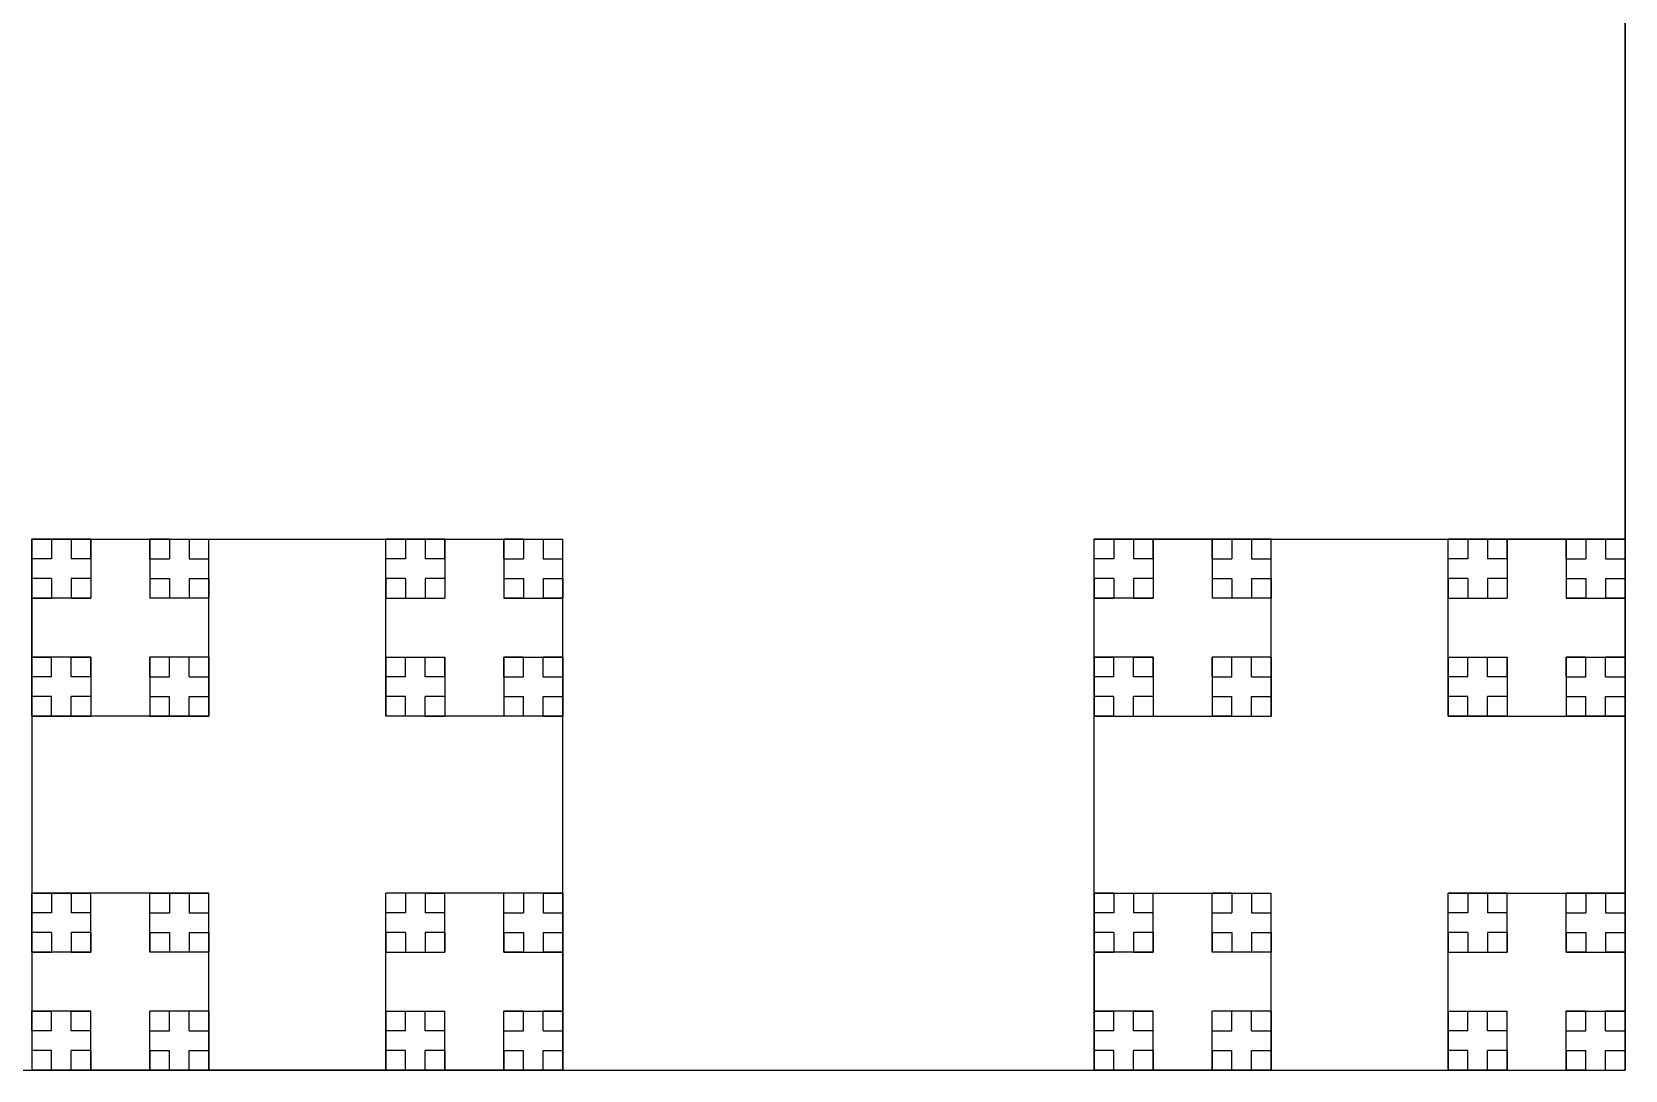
# Model space of a CAD drawing. Header units: inches. Extents: x -1.59 to 1.59, y -1.59 to 1.59.
# Drawn here: x 0.531 to 1.594, y -1.594 to -0.902 of the extents above; entities that cross this region are included whole.
import ezdxf

# ---------------------------------------------------------------- set-up
doc = ezdxf.new("R2010")
doc.units = ezdxf.units.IN
doc.layers.get('0').update_dxf_attribs({"linetype": 'CONTINUOUS'})
for name, color, linetype in [('1', 7, 'CONTINUOUS'), ('2', 7, 'CONTINUOUS'), ('3', 7, 'CONTINUOUS'), ('4', 7, 'CONTINUOUS'), ('5', 7, 'CONTINUOUS')]:
    doc.layers.add(name, color=color, linetype=linetype)

msp = doc.modelspace()

# ---------------------------------------------------------------- linework, layer by layer
at = {"color": 0, "linetype": 'CONTINUOUS'}
for p, q in [((0.544619423590745, -1.24015748104199), (0.531496064062992, -1.24015748104199)), ((0.531496064062992, -1.25328084056975), (0.531496064062992, -1.24015748104199)), ((0.544619423590745, -1.24015748104199), (0.544619423590745, -1.25328084056975)), ((0.557742783118499, -1.24015748104199), (0.557742783118499, -1.25328084056975)), ((0.557742783118499, -1.24015748104199), (0.570866142646253, -1.24015748104199)), ((0.570866142646253, -1.25328084056975), (0.570866142646253, -1.24015748104199)), ((0.610236221347623, -1.25328084056975), (0.610236221347623, -1.24015748104199)), ((0.623359580875377, -1.24015748104199), (0.610236221347623, -1.24015748104199)), ((0.623359580875377, -1.24015748104199), (0.623359580875377, -1.25328084056975)), ((0.63648294040313, -1.24015748104199), (0.649606299930884, -1.24015748104199)), ((0.63648294040313, -1.24015748104199), (0.63648294040313, -1.25328084056975)), ((0.649606299930884, -1.25328084056975), (0.649606299930884, -1.24015748104199)), ((0.78083989568086, -1.24015748104199), (0.767716536153105, -1.24015748104199)), ((0.767716536153105, -1.25328084056975), (0.767716536153105, -1.24015748104199)), ((0.78083989568086, -1.24015748104199), (0.78083989568086, -1.25328084056975)), ((0.793963255208613, -1.24015748104199), (0.793963255208613, -1.25328084056975)), ((0.793963255208613, -1.24015748104199), (0.807086614736368, -1.24015748104199)), ((0.807086614736368, -1.25328084056975), (0.807086614736368, -1.24015748104199)), ((0.846456693437738, -1.25328084056975), (0.846456693437738, -1.24015748104199)), ((0.859580052965489, -1.24015748104199), (0.846456693437738, -1.24015748104199)), ((0.859580052965489, -1.24015748104199), (0.859580052965489, -1.25328084056975)), ((0.872703412493244, -1.24015748104199), (0.885826772020997, -1.24015748104199)), ((0.872703412493244, -1.24015748104199), (0.872703412493244, -1.25328084056975)), ((0.885826772020997, -1.25328084056975), (0.885826772020997, -1.24015748104199)), ((1.25328084056975, -1.24015748104199), (1.24015748104199, -1.24015748104199)), ((1.24015748104199, -1.25328084056975), (1.24015748104199, -1.24015748104199)), ((1.25328084056975, -1.24015748104199), (1.25328084056975, -1.25328084056975)), ((1.2664042000975, -1.24015748104199), (1.2664042000975, -1.25328084056975)), ((1.2664042000975, -1.24015748104199), (1.27952755962525, -1.24015748104199)), ((1.27952755962525, -1.25328084056975), (1.27952755962525, -1.24015748104199)), ((1.31889763832663, -1.25328084056975), (1.31889763832663, -1.24015748104199)), ((1.33202099785438, -1.24015748104199), (1.31889763832663, -1.24015748104199)), ((1.33202099785438, -1.24015748104199), (1.33202099785438, -1.25328084056975)), ((1.34514435738213, -1.24015748104199), (1.35826771690989, -1.24015748104199)), ((1.34514435738213, -1.24015748104199), (1.34514435738213, -1.25328084056975)), ((1.35826771690989, -1.25328084056975), (1.35826771690989, -1.24015748104199)), ((1.48950131265986, -1.24015748104199), (1.47637795313211, -1.24015748104199)), ((1.47637795313211, -1.25328084056975), (1.47637795313211, -1.24015748104199)), ((1.48950131265986, -1.24015748104199), (1.48950131265986, -1.25328084056975)), ((1.50262467218761, -1.24015748104199), (1.50262467218761, -1.25328084056975)), ((1.50262467218761, -1.24015748104199), (1.51574803171537, -1.24015748104199)), ((1.51574803171537, -1.25328084056975), (1.51574803171537, -1.24015748104199)), ((1.55511811041674, -1.25328084056975), (1.55511811041674, -1.24015748104199)), ((1.56824146994449, -1.24015748104199), (1.55511811041674, -1.24015748104199)), ((1.56824146994449, -1.24015748104199), (1.56824146994449, -1.25328084056975)), ((1.58136482947225, -1.24015748104199), (1.594488189, -1.24015748104199)), ((1.58136482947225, -1.24015748104199), (1.58136482947225, -1.25328084056975)), ((1.594488189, -1.25328084056975), (1.594488189, -1.24015748104199)), ((0.544619423590745, -1.25328084056975), (0.531496064062992, -1.25328084056975)), ((0.570866142646253, -1.25328084056975), (0.557742783118499, -1.25328084056975)), ((0.610236221347623, -1.25328084056975), (0.623359580875377, -1.25328084056975)), ((0.63648294040313, -1.25328084056975), (0.649606299930884, -1.25328084056975)), ((0.78083989568086, -1.25328084056975), (0.767716536153105, -1.25328084056975)), ((0.807086614736368, -1.25328084056975), (0.793963255208613, -1.25328084056975)), ((0.846456693437738, -1.25328084056975), (0.859580052965489, -1.25328084056975)), ((0.872703412493244, -1.25328084056975), (0.885826772020997, -1.25328084056975)), ((1.25328084056975, -1.25328084056975), (1.24015748104199, -1.25328084056975)), ((1.27952755962525, -1.25328084056975), (1.2664042000975, -1.25328084056975)), ((1.31889763832663, -1.25328084056975), (1.33202099785438, -1.25328084056975)), ((1.34514435738213, -1.25328084056975), (1.35826771690989, -1.25328084056975)), ((1.48950131265986, -1.25328084056975), (1.47637795313211, -1.25328084056975)), ((1.51574803171537, -1.25328084056975), (1.50262467218761, -1.25328084056975)), ((1.55511811041674, -1.25328084056975), (1.56824146994449, -1.25328084056975)), ((1.58136482947225, -1.25328084056975), (1.594488189, -1.25328084056975)), ((0.531496064062992, -1.2664042000975), (0.531496064062992, -1.27952755962525)), ((0.544619423590745, -1.2664042000975), (0.531496064062992, -1.2664042000975)), ((0.544619423590745, -1.2664042000975), (0.544619423590745, -1.27952755962525)), ((0.570866142646253, -1.2664042000975), (0.557742783118499, -1.2664042000975)), ((0.557742783118499, -1.2664042000975), (0.557742783118499, -1.27952755962525)), ((0.570866142646253, -1.2664042000975), (0.570866142646253, -1.27952755962525)), ((0.610236221347623, -1.2664042000975), (0.623359580875377, -1.2664042000975)), ((0.610236221347623, -1.2664042000975), (0.610236221347623, -1.27952755962525)), ((0.623359580875377, -1.2664042000975), (0.623359580875377, -1.27952755962525)), ((0.63648294040313, -1.2664042000975), (0.63648294040313, -1.27952755962525)), ((0.63648294040313, -1.2664042000975), (0.649606299930884, -1.2664042000975)), ((0.649606299930884, -1.2664042000975), (0.649606299930884, -1.27952755962525)), ((0.767716536153105, -1.2664042000975), (0.767716536153105, -1.27952755962525)), ((0.78083989568086, -1.2664042000975), (0.767716536153105, -1.2664042000975)), ((0.78083989568086, -1.2664042000975), (0.78083989568086, -1.27952755962525)), ((0.807086614736368, -1.2664042000975), (0.793963255208613, -1.2664042000975)), ((0.793963255208613, -1.2664042000975), (0.793963255208613, -1.27952755962525)), ((0.807086614736368, -1.2664042000975), (0.807086614736368, -1.27952755962525)), ((0.846456693437738, -1.2664042000975), (0.859580052965489, -1.2664042000975)), ((0.846456693437738, -1.2664042000975), (0.846456693437738, -1.27952755962525)), ((0.859580052965489, -1.2664042000975), (0.859580052965489, -1.27952755962525)), ((0.872703412493244, -1.2664042000975), (0.872703412493244, -1.27952755962525)), ((0.872703412493244, -1.2664042000975), (0.885826772020997, -1.2664042000975)), ((0.885826772020997, -1.2664042000975), (0.885826772020997, -1.27952755962525)), ((1.24015748104199, -1.2664042000975), (1.24015748104199, -1.27952755962525)), ((1.25328084056975, -1.2664042000975), (1.24015748104199, -1.2664042000975)), ((1.25328084056975, -1.2664042000975), (1.25328084056975, -1.27952755962525)), ((1.27952755962525, -1.2664042000975), (1.2664042000975, -1.2664042000975)), ((1.2664042000975, -1.2664042000975), (1.2664042000975, -1.27952755962525)), ((1.27952755962525, -1.2664042000975), (1.27952755962525, -1.27952755962525)), ((1.31889763832663, -1.2664042000975), (1.33202099785438, -1.2664042000975)), ((1.31889763832663, -1.2664042000975), (1.31889763832663, -1.27952755962525)), ((1.33202099785438, -1.2664042000975), (1.33202099785438, -1.27952755962525)), ((1.34514435738213, -1.2664042000975), (1.34514435738213, -1.27952755962525)), ((1.34514435738213, -1.2664042000975), (1.35826771690989, -1.2664042000975)), ((1.35826771690989, -1.2664042000975), (1.35826771690989, -1.27952755962525)), ((1.47637795313211, -1.2664042000975), (1.47637795313211, -1.27952755962525)), ((1.48950131265986, -1.2664042000975), (1.47637795313211, -1.2664042000975)), ((1.48950131265986, -1.2664042000975), (1.48950131265986, -1.27952755962525)), ((1.51574803171537, -1.2664042000975), (1.50262467218761, -1.2664042000975)), ((1.50262467218761, -1.2664042000975), (1.50262467218761, -1.27952755962525)), ((1.51574803171537, -1.2664042000975), (1.51574803171537, -1.27952755962525)), ((1.55511811041674, -1.2664042000975), (1.56824146994449, -1.2664042000975)), ((1.55511811041674, -1.2664042000975), (1.55511811041674, -1.27952755962525)), ((1.56824146994449, -1.2664042000975), (1.56824146994449, -1.27952755962525)), ((1.58136482947225, -1.2664042000975), (1.58136482947225, -1.27952755962525)), ((1.58136482947225, -1.2664042000975), (1.594488189, -1.2664042000975)), ((1.594488189, -1.2664042000975), (1.594488189, -1.27952755962525)), ((0.531496064062992, -1.27952755962525), (0.544619423590745, -1.27952755962525)), ((0.557742783118499, -1.27952755962525), (0.570866142646253, -1.27952755962525)), ((0.623359580875377, -1.27952755962525), (0.610236221347623, -1.27952755962525)), ((0.649606299930884, -1.27952755962525), (0.63648294040313, -1.27952755962525)), ((0.767716536153105, -1.27952755962525), (0.78083989568086, -1.27952755962525)), ((0.793963255208613, -1.27952755962525), (0.807086614736368, -1.27952755962525)), ((0.859580052965489, -1.27952755962525), (0.846456693437738, -1.27952755962525)), ((0.885826772020997, -1.27952755962525), (0.872703412493244, -1.27952755962525)), ((1.24015748104199, -1.27952755962525), (1.25328084056975, -1.27952755962525)), ((1.2664042000975, -1.27952755962525), (1.27952755962525, -1.27952755962525)), ((1.33202099785438, -1.27952755962525), (1.31889763832663, -1.27952755962525)), ((1.35826771690989, -1.27952755962525), (1.34514435738213, -1.27952755962525)), ((1.47637795313211, -1.27952755962525), (1.48950131265986, -1.27952755962525)), ((1.50262467218761, -1.27952755962525), (1.51574803171537, -1.27952755962525)), ((1.56824146994449, -1.27952755962525), (1.55511811041674, -1.27952755962525)), ((1.594488189, -1.27952755962525), (1.58136482947225, -1.27952755962525)), ((0.531496064062992, -1.31889763832663), (0.544619423590745, -1.31889763832663)), ((0.531496064062992, -1.33202099785438), (0.531496064062992, -1.31889763832663)), ((0.544619423590745, -1.33202099785438), (0.544619423590745, -1.31889763832663)), ((0.557742783118499, -1.31889763832663), (0.570866142646253, -1.31889763832663)), ((0.557742783118499, -1.33202099785438), (0.557742783118499, -1.31889763832663)), ((0.570866142646253, -1.33202099785438), (0.570866142646253, -1.31889763832663)), ((0.623359580875377, -1.31889763832663), (0.610236221347623, -1.31889763832663)), ((0.610236221347623, -1.33202099785438), (0.610236221347623, -1.31889763832663)), ((0.623359580875377, -1.33202099785438), (0.623359580875377, -1.31889763832663)), ((0.649606299930884, -1.31889763832663), (0.63648294040313, -1.31889763832663)), ((0.63648294040313, -1.33202099785438), (0.63648294040313, -1.31889763832663)), ((0.649606299930884, -1.33202099785438), (0.649606299930884, -1.31889763832663)), ((0.767716536153105, -1.31889763832663), (0.78083989568086, -1.31889763832663)), ((0.767716536153105, -1.33202099785438), (0.767716536153105, -1.31889763832663)), ((0.78083989568086, -1.33202099785438), (0.78083989568086, -1.31889763832663)), ((0.793963255208613, -1.31889763832663), (0.807086614736368, -1.31889763832663)), ((0.793963255208613, -1.33202099785438), (0.793963255208613, -1.31889763832663)), ((0.807086614736368, -1.33202099785438), (0.807086614736368, -1.31889763832663)), ((0.859580052965489, -1.31889763832663), (0.846456693437738, -1.31889763832663)), ((0.846456693437738, -1.33202099785438), (0.846456693437738, -1.31889763832663)), ((0.859580052965489, -1.33202099785438), (0.859580052965489, -1.31889763832663)), ((0.885826772020997, -1.31889763832663), (0.872703412493244, -1.31889763832663)), ((0.872703412493244, -1.33202099785438), (0.872703412493244, -1.31889763832663)), ((0.885826772020997, -1.33202099785438), (0.885826772020997, -1.31889763832663)), ((1.24015748104199, -1.31889763832663), (1.25328084056975, -1.31889763832663)), ((1.24015748104199, -1.33202099785438), (1.24015748104199, -1.31889763832663)), ((1.25328084056975, -1.33202099785438), (1.25328084056975, -1.31889763832663)), ((1.2664042000975, -1.31889763832663), (1.27952755962525, -1.31889763832663)), ((1.2664042000975, -1.33202099785438), (1.2664042000975, -1.31889763832663)), ((1.27952755962525, -1.33202099785438), (1.27952755962525, -1.31889763832663)), ((1.33202099785438, -1.31889763832663), (1.31889763832663, -1.31889763832663)), ((1.31889763832663, -1.33202099785438), (1.31889763832663, -1.31889763832663)), ((1.33202099785438, -1.33202099785438), (1.33202099785438, -1.31889763832663)), ((1.35826771690989, -1.31889763832663), (1.34514435738213, -1.31889763832663)), ((1.34514435738213, -1.33202099785438), (1.34514435738213, -1.31889763832663)), ((1.35826771690989, -1.33202099785438), (1.35826771690989, -1.31889763832663)), ((1.47637795313211, -1.31889763832663), (1.48950131265986, -1.31889763832663)), ((1.47637795313211, -1.33202099785438), (1.47637795313211, -1.31889763832663)), ((1.48950131265986, -1.33202099785438), (1.48950131265986, -1.31889763832663)), ((1.50262467218761, -1.31889763832663), (1.51574803171537, -1.31889763832663)), ((1.50262467218761, -1.33202099785438), (1.50262467218761, -1.31889763832663)), ((1.51574803171537, -1.33202099785438), (1.51574803171537, -1.31889763832663)), ((1.56824146994449, -1.31889763832663), (1.55511811041674, -1.31889763832663)), ((1.55511811041674, -1.33202099785438), (1.55511811041674, -1.31889763832663)), ((1.56824146994449, -1.33202099785438), (1.56824146994449, -1.31889763832663)), ((1.594488189, -1.31889763832663), (1.58136482947225, -1.31889763832663)), ((1.58136482947225, -1.33202099785438), (1.58136482947225, -1.31889763832663)), ((1.594488189, -1.33202099785438), (1.594488189, -1.31889763832663)), ((0.544619423590745, -1.33202099785438), (0.531496064062992, -1.33202099785438)), ((0.570866142646253, -1.33202099785438), (0.557742783118499, -1.33202099785438)), ((0.610236221347623, -1.33202099785438), (0.623359580875377, -1.33202099785438)), ((0.63648294040313, -1.33202099785438), (0.649606299930884, -1.33202099785438)), ((0.78083989568086, -1.33202099785438), (0.767716536153105, -1.33202099785438)), ((0.807086614736368, -1.33202099785438), (0.793963255208613, -1.33202099785438)), ((0.846456693437738, -1.33202099785438), (0.859580052965489, -1.33202099785438)), ((0.872703412493244, -1.33202099785438), (0.885826772020997, -1.33202099785438)), ((1.25328084056975, -1.33202099785438), (1.24015748104199, -1.33202099785438)), ((1.27952755962525, -1.33202099785438), (1.2664042000975, -1.33202099785438)), ((1.31889763832663, -1.33202099785438), (1.33202099785438, -1.33202099785438)), ((1.34514435738213, -1.33202099785438), (1.35826771690989, -1.33202099785438)), ((1.48950131265986, -1.33202099785438), (1.47637795313211, -1.33202099785438)), ((1.51574803171537, -1.33202099785438), (1.50262467218761, -1.33202099785438)), ((1.55511811041674, -1.33202099785438), (1.56824146994449, -1.33202099785438)), ((1.58136482947225, -1.33202099785438), (1.594488189, -1.33202099785438)), ((0.531496064062992, -1.34514435738213), (0.531496064062992, -1.35826771690989)), ((0.544619423590745, -1.34514435738213), (0.531496064062992, -1.34514435738213)), ((0.544619423590745, -1.35826771690989), (0.544619423590745, -1.34514435738213)), ((0.570866142646253, -1.34514435738213), (0.557742783118499, -1.34514435738213)), ((0.557742783118499, -1.35826771690989), (0.557742783118499, -1.34514435738213)), ((0.570866142646253, -1.34514435738213), (0.570866142646253, -1.35826771690989)), ((0.610236221347623, -1.34514435738213), (0.610236221347623, -1.35826771690989)), ((0.610236221347623, -1.34514435738213), (0.623359580875377, -1.34514435738213)), ((0.623359580875377, -1.35826771690989), (0.623359580875377, -1.34514435738213)), ((0.63648294040313, -1.35826771690989), (0.63648294040313, -1.34514435738213)), ((0.63648294040313, -1.34514435738213), (0.649606299930884, -1.34514435738213)), ((0.649606299930884, -1.34514435738213), (0.649606299930884, -1.35826771690989)), ((0.767716536153105, -1.34514435738213), (0.767716536153105, -1.35826771690989)), ((0.78083989568086, -1.34514435738213), (0.767716536153105, -1.34514435738213)), ((0.78083989568086, -1.35826771690989), (0.78083989568086, -1.34514435738213)), ((0.807086614736368, -1.34514435738213), (0.793963255208613, -1.34514435738213)), ((0.793963255208613, -1.35826771690989), (0.793963255208613, -1.34514435738213)), ((0.807086614736368, -1.34514435738213), (0.807086614736368, -1.35826771690989)), ((0.846456693437738, -1.34514435738213), (0.846456693437738, -1.35826771690989)), ((0.846456693437738, -1.34514435738213), (0.859580052965489, -1.34514435738213)), ((0.859580052965489, -1.35826771690989), (0.859580052965489, -1.34514435738213)), ((0.872703412493244, -1.35826771690989), (0.872703412493244, -1.34514435738213)), ((0.872703412493244, -1.34514435738213), (0.885826772020997, -1.34514435738213)), ((0.885826772020997, -1.34514435738213), (0.885826772020997, -1.35826771690989)), ((1.24015748104199, -1.34514435738213), (1.24015748104199, -1.35826771690989)), ((1.25328084056975, -1.34514435738213), (1.24015748104199, -1.34514435738213)), ((1.25328084056975, -1.35826771690989), (1.25328084056975, -1.34514435738213)), ((1.27952755962525, -1.34514435738213), (1.2664042000975, -1.34514435738213)), ((1.2664042000975, -1.35826771690989), (1.2664042000975, -1.34514435738213)), ((1.27952755962525, -1.34514435738213), (1.27952755962525, -1.35826771690989)), ((1.31889763832663, -1.34514435738213), (1.31889763832663, -1.35826771690989)), ((1.31889763832663, -1.34514435738213), (1.33202099785438, -1.34514435738213)), ((1.33202099785438, -1.35826771690989), (1.33202099785438, -1.34514435738213)), ((1.34514435738213, -1.35826771690989), (1.34514435738213, -1.34514435738213)), ((1.34514435738213, -1.34514435738213), (1.35826771690989, -1.34514435738213)), ((1.35826771690989, -1.34514435738213), (1.35826771690989, -1.35826771690989)), ((1.47637795313211, -1.34514435738213), (1.47637795313211, -1.35826771690989)), ((1.48950131265986, -1.34514435738213), (1.47637795313211, -1.34514435738213)), ((1.48950131265986, -1.35826771690989), (1.48950131265986, -1.34514435738213)), ((1.51574803171537, -1.34514435738213), (1.50262467218761, -1.34514435738213)), ((1.50262467218761, -1.35826771690989), (1.50262467218761, -1.34514435738213)), ((1.51574803171537, -1.34514435738213), (1.51574803171537, -1.35826771690989)), ((1.55511811041674, -1.34514435738213), (1.55511811041674, -1.35826771690989)), ((1.55511811041674, -1.34514435738213), (1.56824146994449, -1.34514435738213)), ((1.56824146994449, -1.35826771690989), (1.56824146994449, -1.34514435738213)), ((1.58136482947225, -1.35826771690989), (1.58136482947225, -1.34514435738213)), ((1.58136482947225, -1.34514435738213), (1.594488189, -1.34514435738213)), ((1.594488189, -1.34514435738213), (1.594488189, -1.35826771690989)), ((0.544619423590745, -1.35826771690989), (0.531496064062992, -1.35826771690989)), ((0.557742783118499, -1.35826771690989), (0.570866142646253, -1.35826771690989)), ((0.623359580875377, -1.35826771690989), (0.610236221347623, -1.35826771690989)), ((0.63648294040313, -1.35826771690989), (0.649606299930884, -1.35826771690989)), ((0.78083989568086, -1.35826771690989), (0.767716536153105, -1.35826771690989)), ((0.793963255208613, -1.35826771690989), (0.807086614736368, -1.35826771690989)), ((0.859580052965489, -1.35826771690989), (0.846456693437738, -1.35826771690989)), ((0.872703412493244, -1.35826771690989), (0.885826772020997, -1.35826771690989)), ((1.25328084056975, -1.35826771690989), (1.24015748104199, -1.35826771690989)), ((1.2664042000975, -1.35826771690989), (1.27952755962525, -1.35826771690989)), ((1.33202099785438, -1.35826771690989), (1.31889763832663, -1.35826771690989)), ((1.34514435738213, -1.35826771690989), (1.35826771690989, -1.35826771690989)), ((1.48950131265986, -1.35826771690989), (1.47637795313211, -1.35826771690989)), ((1.50262467218761, -1.35826771690989), (1.51574803171537, -1.35826771690989)), ((1.56824146994449, -1.35826771690989), (1.55511811041674, -1.35826771690989)), ((1.58136482947225, -1.35826771690989), (1.594488189, -1.35826771690989)), ((0.544619423590745, -1.47637795313211), (0.531496064062992, -1.47637795313211)), ((0.531496064062992, -1.48950131265986), (0.531496064062992, -1.47637795313211)), ((0.544619423590745, -1.47637795313211), (0.544619423590745, -1.48950131265986)), ((0.557742783118499, -1.47637795313211), (0.557742783118499, -1.48950131265986)), ((0.557742783118499, -1.47637795313211), (0.570866142646253, -1.47637795313211)), ((0.570866142646253, -1.48950131265986), (0.570866142646253, -1.47637795313211)), ((0.610236221347623, -1.48950131265986), (0.610236221347623, -1.47637795313211)), ((0.623359580875377, -1.47637795313211), (0.610236221347623, -1.47637795313211)), ((0.623359580875377, -1.47637795313211), (0.623359580875377, -1.48950131265986)), ((0.63648294040313, -1.47637795313211), (0.649606299930884, -1.47637795313211)), ((0.63648294040313, -1.47637795313211), (0.63648294040313, -1.48950131265986)), ((0.649606299930884, -1.48950131265986), (0.649606299930884, -1.47637795313211)), ((0.78083989568086, -1.47637795313211), (0.767716536153105, -1.47637795313211)), ((0.767716536153105, -1.48950131265986), (0.767716536153105, -1.47637795313211)), ((0.78083989568086, -1.47637795313211), (0.78083989568086, -1.48950131265986)), ((0.793963255208613, -1.47637795313211), (0.793963255208613, -1.48950131265986)), ((0.793963255208613, -1.47637795313211), (0.807086614736368, -1.47637795313211)), ((0.807086614736368, -1.48950131265986), (0.807086614736368, -1.47637795313211)), ((0.846456693437738, -1.48950131265986), (0.846456693437738, -1.47637795313211)), ((0.859580052965489, -1.47637795313211), (0.846456693437738, -1.47637795313211)), ((0.859580052965489, -1.47637795313211), (0.859580052965489, -1.48950131265986)), ((0.872703412493244, -1.47637795313211), (0.885826772020997, -1.47637795313211)), ((0.872703412493244, -1.47637795313211), (0.872703412493244, -1.48950131265986)), ((0.885826772020997, -1.48950131265986), (0.885826772020997, -1.47637795313211)), ((1.25328084056975, -1.47637795313211), (1.24015748104199, -1.47637795313211)), ((1.24015748104199, -1.48950131265986), (1.24015748104199, -1.47637795313211)), ((1.25328084056975, -1.47637795313211), (1.25328084056975, -1.48950131265986)), ((1.2664042000975, -1.47637795313211), (1.2664042000975, -1.48950131265986)), ((1.2664042000975, -1.47637795313211), (1.27952755962525, -1.47637795313211)), ((1.27952755962525, -1.48950131265986), (1.27952755962525, -1.47637795313211)), ((1.31889763832663, -1.48950131265986), (1.31889763832663, -1.47637795313211)), ((1.33202099785438, -1.47637795313211), (1.31889763832663, -1.47637795313211)), ((1.33202099785438, -1.47637795313211), (1.33202099785438, -1.48950131265986)), ((1.34514435738213, -1.47637795313211), (1.35826771690989, -1.47637795313211)), ((1.34514435738213, -1.47637795313211), (1.34514435738213, -1.48950131265986)), ((1.35826771690989, -1.48950131265986), (1.35826771690989, -1.47637795313211)), ((1.48950131265986, -1.47637795313211), (1.47637795313211, -1.47637795313211)), ((1.47637795313211, -1.48950131265986), (1.47637795313211, -1.47637795313211)), ((1.48950131265986, -1.47637795313211), (1.48950131265986, -1.48950131265986)), ((1.50262467218761, -1.47637795313211), (1.50262467218761, -1.48950131265986)), ((1.50262467218761, -1.47637795313211), (1.51574803171537, -1.47637795313211)), ((1.51574803171537, -1.48950131265986), (1.51574803171537, -1.47637795313211)), ((1.55511811041674, -1.48950131265986), (1.55511811041674, -1.47637795313211)), ((1.56824146994449, -1.47637795313211), (1.55511811041674, -1.47637795313211)), ((1.56824146994449, -1.47637795313211), (1.56824146994449, -1.48950131265986)), ((1.58136482947225, -1.47637795313211), (1.594488189, -1.47637795313211)), ((1.58136482947225, -1.47637795313211), (1.58136482947225, -1.48950131265986)), ((1.594488189, -1.48950131265986), (1.594488189, -1.47637795313211)), ((0.544619423590745, -1.48950131265986), (0.531496064062992, -1.48950131265986)), ((0.570866142646253, -1.48950131265986), (0.557742783118499, -1.48950131265986)), ((0.610236221347623, -1.48950131265986), (0.623359580875377, -1.48950131265986)), ((0.63648294040313, -1.48950131265986), (0.649606299930884, -1.48950131265986)), ((0.78083989568086, -1.48950131265986), (0.767716536153105, -1.48950131265986)), ((0.807086614736368, -1.48950131265986), (0.793963255208613, -1.48950131265986)), ((0.846456693437738, -1.48950131265986), (0.859580052965489, -1.48950131265986)), ((0.872703412493244, -1.48950131265986), (0.885826772020997, -1.48950131265986)), ((1.25328084056975, -1.48950131265986), (1.24015748104199, -1.48950131265986)), ((1.27952755962525, -1.48950131265986), (1.2664042000975, -1.48950131265986)), ((1.31889763832663, -1.48950131265986), (1.33202099785438, -1.48950131265986)), ((1.34514435738213, -1.48950131265986), (1.35826771690989, -1.48950131265986)), ((1.48950131265986, -1.48950131265986), (1.47637795313211, -1.48950131265986)), ((1.51574803171537, -1.48950131265986), (1.50262467218761, -1.48950131265986)), ((1.55511811041674, -1.48950131265986), (1.56824146994449, -1.48950131265986)), ((1.58136482947225, -1.48950131265986), (1.594488189, -1.48950131265986)), ((0.531496064062992, -1.50262467218762), (0.531496064062992, -1.51574803171537)), ((0.544619423590745, -1.50262467218762), (0.531496064062992, -1.50262467218762)), ((0.544619423590745, -1.50262467218762), (0.544619423590745, -1.51574803171537)), ((0.570866142646253, -1.50262467218762), (0.557742783118499, -1.50262467218762)), ((0.557742783118499, -1.50262467218762), (0.557742783118499, -1.51574803171537)), ((0.570866142646253, -1.50262467218762), (0.570866142646253, -1.51574803171537)), ((0.610236221347623, -1.50262467218762), (0.623359580875377, -1.50262467218762)), ((0.610236221347623, -1.50262467218762), (0.610236221347623, -1.51574803171537)), ((0.623359580875377, -1.50262467218762), (0.623359580875377, -1.51574803171537)), ((0.63648294040313, -1.50262467218762), (0.63648294040313, -1.51574803171537)), ((0.63648294040313, -1.50262467218762), (0.649606299930884, -1.50262467218762)), ((0.649606299930884, -1.50262467218762), (0.649606299930884, -1.51574803171537)), ((0.767716536153105, -1.50262467218762), (0.767716536153105, -1.51574803171537)), ((0.78083989568086, -1.50262467218762), (0.767716536153105, -1.50262467218762)), ((0.78083989568086, -1.50262467218762), (0.78083989568086, -1.51574803171537)), ((0.807086614736368, -1.50262467218762), (0.793963255208613, -1.50262467218762)), ((0.793963255208613, -1.50262467218762), (0.793963255208613, -1.51574803171537)), ((0.807086614736368, -1.50262467218762), (0.807086614736368, -1.51574803171537)), ((0.846456693437738, -1.50262467218762), (0.859580052965489, -1.50262467218762)), ((0.846456693437738, -1.50262467218762), (0.846456693437738, -1.51574803171537)), ((0.859580052965489, -1.50262467218762), (0.859580052965489, -1.51574803171537)), ((0.872703412493244, -1.50262467218762), (0.872703412493244, -1.51574803171537)), ((0.872703412493244, -1.50262467218762), (0.885826772020997, -1.50262467218762)), ((0.885826772020997, -1.50262467218762), (0.885826772020997, -1.51574803171537)), ((1.24015748104199, -1.50262467218762), (1.24015748104199, -1.51574803171537)), ((1.25328084056975, -1.50262467218762), (1.24015748104199, -1.50262467218762)), ((1.25328084056975, -1.50262467218762), (1.25328084056975, -1.51574803171537)), ((1.27952755962525, -1.50262467218762), (1.2664042000975, -1.50262467218762)), ((1.2664042000975, -1.50262467218762), (1.2664042000975, -1.51574803171537)), ((1.27952755962525, -1.50262467218762), (1.27952755962525, -1.51574803171537)), ((1.31889763832663, -1.50262467218762), (1.33202099785438, -1.50262467218762)), ((1.31889763832663, -1.50262467218762), (1.31889763832663, -1.51574803171537)), ((1.33202099785438, -1.50262467218762), (1.33202099785438, -1.51574803171537)), ((1.34514435738213, -1.50262467218762), (1.34514435738213, -1.51574803171537)), ((1.34514435738213, -1.50262467218762), (1.35826771690989, -1.50262467218762)), ((1.35826771690989, -1.50262467218762), (1.35826771690989, -1.51574803171537)), ((1.47637795313211, -1.50262467218762), (1.47637795313211, -1.51574803171537)), ((1.48950131265986, -1.50262467218762), (1.47637795313211, -1.50262467218762)), ((1.48950131265986, -1.50262467218762), (1.48950131265986, -1.51574803171537)), ((1.51574803171537, -1.50262467218762), (1.50262467218761, -1.50262467218762)), ((1.50262467218761, -1.50262467218762), (1.50262467218761, -1.51574803171537)), ((1.51574803171537, -1.50262467218762), (1.51574803171537, -1.51574803171537)), ((1.55511811041674, -1.50262467218762), (1.56824146994449, -1.50262467218762)), ((1.55511811041674, -1.50262467218762), (1.55511811041674, -1.51574803171537)), ((1.56824146994449, -1.50262467218762), (1.56824146994449, -1.51574803171537)), ((1.58136482947225, -1.50262467218762), (1.58136482947225, -1.51574803171537)), ((1.58136482947225, -1.50262467218762), (1.594488189, -1.50262467218762)), ((1.594488189, -1.50262467218762), (1.594488189, -1.51574803171537)), ((0.531496064062992, -1.51574803171537), (0.544619423590745, -1.51574803171537)), ((0.557742783118499, -1.51574803171537), (0.570866142646253, -1.51574803171537)), ((0.623359580875377, -1.51574803171537), (0.610236221347623, -1.51574803171537)), ((0.649606299930884, -1.51574803171537), (0.63648294040313, -1.51574803171537)), ((0.767716536153105, -1.51574803171537), (0.78083989568086, -1.51574803171537)), ((0.793963255208613, -1.51574803171537), (0.807086614736368, -1.51574803171537)), ((0.859580052965489, -1.51574803171537), (0.846456693437738, -1.51574803171537)), ((0.885826772020997, -1.51574803171537), (0.872703412493244, -1.51574803171537)), ((1.24015748104199, -1.51574803171537), (1.25328084056975, -1.51574803171537)), ((1.2664042000975, -1.51574803171537), (1.27952755962525, -1.51574803171537)), ((1.33202099785438, -1.51574803171537), (1.31889763832663, -1.51574803171537)), ((1.35826771690989, -1.51574803171537), (1.34514435738213, -1.51574803171537)), ((1.47637795313211, -1.51574803171537), (1.48950131265986, -1.51574803171537)), ((1.50262467218761, -1.51574803171537), (1.51574803171537, -1.51574803171537)), ((1.56824146994449, -1.51574803171537), (1.55511811041674, -1.51574803171537)), ((1.594488189, -1.51574803171537), (1.58136482947225, -1.51574803171537)), ((0.531496064062992, -1.55511811041674), (0.544619423590745, -1.55511811041674)), ((0.531496064062992, -1.56824146994449), (0.531496064062992, -1.55511811041674)), ((0.544619423590745, -1.56824146994449), (0.544619423590745, -1.55511811041674)), ((0.557742783118499, -1.55511811041674), (0.570866142646253, -1.55511811041674)), ((0.557742783118499, -1.56824146994449), (0.557742783118499, -1.55511811041674)), ((0.570866142646253, -1.56824146994449), (0.570866142646253, -1.55511811041674)), ((0.623359580875377, -1.55511811041674), (0.610236221347623, -1.55511811041674)), ((0.610236221347623, -1.56824146994449), (0.610236221347623, -1.55511811041674)), ((0.623359580875377, -1.56824146994449), (0.623359580875377, -1.55511811041674)), ((0.649606299930884, -1.55511811041674), (0.63648294040313, -1.55511811041674)), ((0.63648294040313, -1.56824146994449), (0.63648294040313, -1.55511811041674)), ((0.649606299930884, -1.56824146994449), (0.649606299930884, -1.55511811041674)), ((0.767716536153105, -1.55511811041674), (0.78083989568086, -1.55511811041674)), ((0.767716536153105, -1.56824146994449), (0.767716536153105, -1.55511811041674)), ((0.78083989568086, -1.56824146994449), (0.78083989568086, -1.55511811041674)), ((0.793963255208613, -1.55511811041674), (0.807086614736368, -1.55511811041674)), ((0.793963255208613, -1.56824146994449), (0.793963255208613, -1.55511811041674)), ((0.807086614736368, -1.56824146994449), (0.807086614736368, -1.55511811041674)), ((0.859580052965489, -1.55511811041674), (0.846456693437738, -1.55511811041674)), ((0.846456693437738, -1.56824146994449), (0.846456693437738, -1.55511811041674)), ((0.859580052965489, -1.56824146994449), (0.859580052965489, -1.55511811041674)), ((0.885826772020997, -1.55511811041674), (0.872703412493244, -1.55511811041674)), ((0.872703412493244, -1.56824146994449), (0.872703412493244, -1.55511811041674)), ((0.885826772020997, -1.56824146994449), (0.885826772020997, -1.55511811041674)), ((1.24015748104199, -1.55511811041674), (1.25328084056975, -1.55511811041674)), ((1.24015748104199, -1.56824146994449), (1.24015748104199, -1.55511811041674)), ((1.25328084056975, -1.56824146994449), (1.25328084056975, -1.55511811041674)), ((1.2664042000975, -1.55511811041674), (1.27952755962525, -1.55511811041674)), ((1.2664042000975, -1.56824146994449), (1.2664042000975, -1.55511811041674)), ((1.27952755962525, -1.56824146994449), (1.27952755962525, -1.55511811041674)), ((1.33202099785438, -1.55511811041674), (1.31889763832663, -1.55511811041674)), ((1.31889763832663, -1.56824146994449), (1.31889763832663, -1.55511811041674)), ((1.33202099785438, -1.56824146994449), (1.33202099785438, -1.55511811041674)), ((1.35826771690989, -1.55511811041674), (1.34514435738213, -1.55511811041674)), ((1.34514435738213, -1.56824146994449), (1.34514435738213, -1.55511811041674)), ((1.35826771690989, -1.56824146994449), (1.35826771690989, -1.55511811041674)), ((1.47637795313211, -1.55511811041674), (1.48950131265986, -1.55511811041674)), ((1.47637795313211, -1.56824146994449), (1.47637795313211, -1.55511811041674)), ((1.48950131265986, -1.56824146994449), (1.48950131265986, -1.55511811041674)), ((1.50262467218761, -1.55511811041674), (1.51574803171537, -1.55511811041674)), ((1.50262467218761, -1.56824146994449), (1.50262467218761, -1.55511811041674)), ((1.51574803171537, -1.56824146994449), (1.51574803171537, -1.55511811041674)), ((1.56824146994449, -1.55511811041674), (1.55511811041674, -1.55511811041674)), ((1.55511811041674, -1.56824146994449), (1.55511811041674, -1.55511811041674)), ((1.56824146994449, -1.56824146994449), (1.56824146994449, -1.55511811041674)), ((1.594488189, -1.55511811041674), (1.58136482947225, -1.55511811041674)), ((1.58136482947225, -1.56824146994449), (1.58136482947225, -1.55511811041674)), ((1.594488189, -1.56824146994449), (1.594488189, -1.55511811041674)), ((0.544619423590745, -1.56824146994449), (0.531496064062992, -1.56824146994449)), ((0.570866142646253, -1.56824146994449), (0.557742783118499, -1.56824146994449)), ((0.610236221347623, -1.56824146994449), (0.623359580875377, -1.56824146994449)), ((0.63648294040313, -1.56824146994449), (0.649606299930884, -1.56824146994449)), ((0.78083989568086, -1.56824146994449), (0.767716536153105, -1.56824146994449)), ((0.807086614736368, -1.56824146994449), (0.793963255208613, -1.56824146994449)), ((0.846456693437738, -1.56824146994449), (0.859580052965489, -1.56824146994449)), ((0.872703412493244, -1.56824146994449), (0.885826772020997, -1.56824146994449)), ((1.25328084056975, -1.56824146994449), (1.24015748104199, -1.56824146994449)), ((1.27952755962525, -1.56824146994449), (1.2664042000975, -1.56824146994449)), ((1.31889763832663, -1.56824146994449), (1.33202099785438, -1.56824146994449)), ((1.34514435738213, -1.56824146994449), (1.35826771690989, -1.56824146994449)), ((1.48950131265986, -1.56824146994449), (1.47637795313211, -1.56824146994449)), ((1.51574803171537, -1.56824146994449), (1.50262467218761, -1.56824146994449)), ((1.55511811041674, -1.56824146994449), (1.56824146994449, -1.56824146994449)), ((1.58136482947225, -1.56824146994449), (1.594488189, -1.56824146994449)), ((0.531496064062992, -1.58136482947225), (0.531496064062992, -1.594488189)), ((0.544619423590745, -1.58136482947225), (0.531496064062992, -1.58136482947225)), ((0.544619423590745, -1.594488189), (0.544619423590745, -1.58136482947225)), ((0.570866142646253, -1.58136482947225), (0.557742783118499, -1.58136482947225)), ((0.557742783118499, -1.594488189), (0.557742783118499, -1.58136482947225)), ((0.570866142646253, -1.58136482947225), (0.570866142646253, -1.594488189)), ((0.610236221347623, -1.58136482947225), (0.610236221347623, -1.594488189)), ((0.610236221347623, -1.58136482947225), (0.623359580875377, -1.58136482947225)), ((0.623359580875377, -1.594488189), (0.623359580875377, -1.58136482947225)), ((0.63648294040313, -1.594488189), (0.63648294040313, -1.58136482947225)), ((0.63648294040313, -1.58136482947225), (0.649606299930884, -1.58136482947225)), ((0.649606299930884, -1.58136482947225), (0.649606299930884, -1.594488189)), ((0.767716536153105, -1.58136482947225), (0.767716536153105, -1.594488189)), ((0.78083989568086, -1.58136482947225), (0.767716536153105, -1.58136482947225)), ((0.78083989568086, -1.594488189), (0.78083989568086, -1.58136482947225)), ((0.807086614736368, -1.58136482947225), (0.793963255208613, -1.58136482947225)), ((0.793963255208613, -1.594488189), (0.793963255208613, -1.58136482947225)), ((0.807086614736368, -1.58136482947225), (0.807086614736368, -1.594488189)), ((0.846456693437738, -1.58136482947225), (0.846456693437738, -1.594488189)), ((0.846456693437738, -1.58136482947225), (0.859580052965489, -1.58136482947225)), ((0.859580052965489, -1.594488189), (0.859580052965489, -1.58136482947225)), ((0.872703412493244, -1.594488189), (0.872703412493244, -1.58136482947225)), ((0.872703412493244, -1.58136482947225), (0.885826772020997, -1.58136482947225)), ((0.885826772020997, -1.58136482947225), (0.885826772020997, -1.594488189)), ((1.24015748104199, -1.58136482947225), (1.24015748104199, -1.594488189)), ((1.25328084056975, -1.58136482947225), (1.24015748104199, -1.58136482947225)), ((1.25328084056975, -1.594488189), (1.25328084056975, -1.58136482947225)), ((1.27952755962525, -1.58136482947225), (1.2664042000975, -1.58136482947225)), ((1.2664042000975, -1.594488189), (1.2664042000975, -1.58136482947225)), ((1.27952755962525, -1.58136482947225), (1.27952755962525, -1.594488189)), ((1.31889763832663, -1.58136482947225), (1.31889763832663, -1.594488189)), ((1.31889763832663, -1.58136482947225), (1.33202099785438, -1.58136482947225)), ((1.33202099785438, -1.594488189), (1.33202099785438, -1.58136482947225)), ((1.34514435738213, -1.594488189), (1.34514435738213, -1.58136482947225)), ((1.34514435738213, -1.58136482947225), (1.35826771690989, -1.58136482947225)), ((1.35826771690989, -1.58136482947225), (1.35826771690989, -1.594488189)), ((1.47637795313211, -1.58136482947225), (1.47637795313211, -1.594488189)), ((1.48950131265986, -1.58136482947225), (1.47637795313211, -1.58136482947225)), ((1.48950131265986, -1.594488189), (1.48950131265986, -1.58136482947225)), ((1.51574803171537, -1.58136482947225), (1.50262467218761, -1.58136482947225)), ((1.50262467218761, -1.594488189), (1.50262467218761, -1.58136482947225)), ((1.51574803171537, -1.58136482947225), (1.51574803171537, -1.594488189)), ((1.55511811041674, -1.58136482947225), (1.55511811041674, -1.594488189)), ((1.55511811041674, -1.58136482947225), (1.56824146994449, -1.58136482947225)), ((1.56824146994449, -1.594488189), (1.56824146994449, -1.58136482947225)), ((1.58136482947225, -1.594488189), (1.58136482947225, -1.58136482947225)), ((1.58136482947225, -1.58136482947225), (1.594488189, -1.58136482947225)), ((1.594488189, -1.58136482947225), (1.594488189, -1.594488189)), ((0.544619423590745, -1.594488189), (0.531496064062992, -1.594488189)), ((0.557742783118499, -1.594488189), (0.570866142646253, -1.594488189)), ((0.623359580875377, -1.594488189), (0.610236221347623, -1.594488189)), ((0.63648294040313, -1.594488189), (0.649606299930884, -1.594488189)), ((0.78083989568086, -1.594488189), (0.767716536153105, -1.594488189)), ((0.793963255208613, -1.594488189), (0.807086614736368, -1.594488189)), ((0.859580052965489, -1.594488189), (0.846456693437738, -1.594488189)), ((0.872703412493244, -1.594488189), (0.885826772020997, -1.594488189)), ((1.25328084056975, -1.594488189), (1.24015748104199, -1.594488189)), ((1.2664042000975, -1.594488189), (1.27952755962525, -1.594488189)), ((1.33202099785438, -1.594488189), (1.31889763832663, -1.594488189)), ((1.34514435738213, -1.594488189), (1.35826771690989, -1.594488189)), ((1.48950131265986, -1.594488189), (1.47637795313211, -1.594488189)), ((1.50262467218761, -1.594488189), (1.51574803171537, -1.594488189)), ((1.56824146994449, -1.594488189), (1.55511811041674, -1.594488189)), ((1.58136482947225, -1.594488189), (1.594488189, -1.594488189))]:
    msp.add_line(p, q, dxfattribs=at)
at = {"layer": '1', "color": 1, "linetype": 'CONTINUOUS'}
for p, q in [((1.594488189, -1.594488189), (1.594488189, 1.594488189)), ((-1.594488189, -1.594488189), (1.594488189, -1.594488189))]:
    msp.add_line(p, q, dxfattribs=at)
at = {"layer": '2', "color": 2, "linetype": 'CONTINUOUS'}
for p in [(1.594488189, -0.531496063), (0.531496063000001, -1.594488189)]:
    msp.add_line(p, (1.594488189, -1.594488189), dxfattribs=at)
at = {"layer": '3', "color": 3, "linetype": 'CONTINUOUS'}
for p, q in [((0.531496064062992, -1.24015748068766), (0.531496064062992, -1.594488189)), ((0.531496064062992, -1.24015748068766), (0.885826772375328, -1.24015748068766)), ((0.885826772375328, -1.594488189), (0.885826772375328, -1.24015748068766)), ((1.24015748068766, -1.594488189), (1.24015748068766, -1.24015748068766)), ((1.24015748068766, -1.24015748068766), (1.594488189, -1.24015748068766)), ((1.594488189, -1.24015748068766), (1.594488189, -1.594488189)), ((0.885826772375328, -1.594488189), (0.531496064062992, -1.594488189)), ((1.24015748068766, -1.594488189), (1.594488189, -1.594488189))]:
    msp.add_line(p, q, dxfattribs=at)
at = {"layer": '4', "color": 4, "linetype": 'CONTINUOUS'}
for p, q in [((0.531496064062992, -1.24015748104199), (0.649606300048994, -1.24015748104199)), ((0.531496064062992, -1.358267717028), (0.531496064062992, -1.24015748104199)), ((0.649606300048994, -1.358267717028), (0.649606300048994, -1.24015748104199)), ((0.767716536034996, -1.24015748104199), (0.885826772020998, -1.24015748104199)), ((0.767716536034996, -1.358267717028), (0.767716536034996, -1.24015748104199)), ((0.885826772020998, -1.358267717028), (0.885826772020998, -1.24015748104199)), ((1.358267717028, -1.24015748104199), (1.24015748104199, -1.24015748104199)), ((1.24015748104199, -1.358267717028), (1.24015748104199, -1.24015748104199)), ((1.358267717028, -1.358267717028), (1.358267717028, -1.24015748104199)), ((1.594488189, -1.24015748104199), (1.476377953014, -1.24015748104199)), ((1.476377953014, -1.358267717028), (1.476377953014, -1.24015748104199)), ((1.594488189, -1.358267717028), (1.594488189, -1.24015748104199)), ((0.649606300048994, -1.358267717028), (0.531496064062992, -1.358267717028)), ((0.885826772020998, -1.358267717028), (0.767716536034996, -1.358267717028)), ((1.24015748104199, -1.358267717028), (1.358267717028, -1.358267717028)), ((1.476377953014, -1.358267717028), (1.594488189, -1.358267717028)), ((0.531496064062992, -1.476377953014), (0.531496064062992, -1.594488189)), ((0.649606300048994, -1.476377953014), (0.531496064062992, -1.476377953014)), ((0.649606300048994, -1.594488189), (0.649606300048994, -1.476377953014)), ((0.885826772020998, -1.476377953014), (0.767716536034996, -1.476377953014)), ((0.767716536034996, -1.594488189), (0.767716536034996, -1.476377953014)), ((0.885826772020998, -1.476377953014), (0.885826772020998, -1.594488189)), ((1.24015748104199, -1.476377953014), (1.24015748104199, -1.594488189)), ((1.24015748104199, -1.476377953014), (1.358267717028, -1.476377953014)), ((1.358267717028, -1.594488189), (1.358267717028, -1.476377953014)), ((1.476377953014, -1.594488189), (1.476377953014, -1.476377953014)), ((1.476377953014, -1.476377953014), (1.594488189, -1.476377953014)), ((1.594488189, -1.476377953014), (1.594488189, -1.594488189)), ((0.649606300048994, -1.594488189), (0.531496064062992, -1.594488189)), ((0.767716536034996, -1.594488189), (0.885826772020998, -1.594488189)), ((1.358267717028, -1.594488189), (1.24015748104199, -1.594488189)), ((1.476377953014, -1.594488189), (1.594488189, -1.594488189))]:
    msp.add_line(p, q, dxfattribs=at)
at = {"layer": '5', "color": 5, "linetype": 'CONTINUOUS'}
for p, q in [((0.570866142685624, -1.24015748104199), (0.531496064062992, -1.24015748104199)), ((0.531496064062992, -1.27952755966462), (0.531496064062992, -1.24015748104199)), ((0.570866142685624, -1.24015748104199), (0.570866142685624, -1.27952755966462)), ((0.610236221308256, -1.24015748104199), (0.610236221308256, -1.27952755966462)), ((0.610236221308256, -1.24015748104199), (0.649606299930881, -1.24015748104199)), ((0.649606299930881, -1.27952755966462), (0.649606299930881, -1.24015748104199)), ((0.767716536153102, -1.27952755966462), (0.767716536153102, -1.24015748104199)), ((0.807086614775734, -1.24015748104199), (0.767716536153102, -1.24015748104199)), ((0.807086614775734, -1.24015748104199), (0.807086614775734, -1.27952755966462)), ((0.846456693398366, -1.24015748104199), (0.885826772020998, -1.24015748104199)), ((0.846456693398366, -1.24015748104199), (0.846456693398366, -1.27952755966462)), ((0.885826772020998, -1.27952755966462), (0.885826772020998, -1.24015748104199)), ((1.27952755966463, -1.24015748104199), (1.24015748104199, -1.24015748104199)), ((1.24015748104199, -1.27952755966462), (1.24015748104199, -1.24015748104199)), ((1.27952755966463, -1.24015748104199), (1.27952755966463, -1.27952755966462)), ((1.31889763828725, -1.24015748104199), (1.31889763828725, -1.27952755966462)), ((1.31889763828725, -1.24015748104199), (1.35826771690989, -1.24015748104199)), ((1.35826771690989, -1.27952755966462), (1.35826771690989, -1.24015748104199)), ((1.47637795313211, -1.27952755966462), (1.47637795313211, -1.24015748104199)), ((1.51574803175474, -1.24015748104199), (1.47637795313211, -1.24015748104199)), ((1.51574803175474, -1.24015748104199), (1.51574803175474, -1.27952755966462)), ((1.55511811037737, -1.24015748104199), (1.594488189, -1.24015748104199)), ((1.55511811037737, -1.24015748104199), (1.55511811037737, -1.27952755966462)), ((1.594488189, -1.27952755966462), (1.594488189, -1.24015748104199)), ((0.570866142685624, -1.27952755966462), (0.531496064062992, -1.27952755966462)), ((0.649606299930881, -1.27952755966462), (0.610236221308256, -1.27952755966462)), ((0.767716536153102, -1.27952755966462), (0.807086614775734, -1.27952755966462)), ((0.846456693398366, -1.27952755966462), (0.885826772020998, -1.27952755966462)), ((1.27952755966463, -1.27952755966462), (1.24015748104199, -1.27952755966462)), ((1.35826771690989, -1.27952755966462), (1.31889763828725, -1.27952755966462)), ((1.47637795313211, -1.27952755966462), (1.51574803175474, -1.27952755966462)), ((1.55511811037737, -1.27952755966462), (1.594488189, -1.27952755966462)), ((0.531496064062992, -1.31889763828726), (0.531496064062992, -1.35826771690989)), ((0.570866142685624, -1.31889763828726), (0.531496064062992, -1.31889763828726)), ((0.570866142685624, -1.31889763828726), (0.570866142685624, -1.35826771690989)), ((0.649606299930881, -1.31889763828726), (0.610236221308256, -1.31889763828726)), ((0.610236221308256, -1.31889763828726), (0.610236221308256, -1.35826771690989)), ((0.649606299930881, -1.31889763828726), (0.649606299930881, -1.35826771690989)), ((0.767716536153102, -1.31889763828726), (0.807086614775734, -1.31889763828726)), ((0.767716536153102, -1.31889763828726), (0.767716536153102, -1.35826771690989)), ((0.807086614775734, -1.31889763828726), (0.807086614775734, -1.35826771690989)), ((0.846456693398366, -1.31889763828726), (0.846456693398366, -1.35826771690989)), ((0.846456693398366, -1.31889763828726), (0.885826772020998, -1.31889763828726)), ((0.885826772020998, -1.31889763828726), (0.885826772020998, -1.35826771690989)), ((1.24015748104199, -1.31889763828726), (1.24015748104199, -1.35826771690989)), ((1.27952755966463, -1.31889763828726), (1.24015748104199, -1.31889763828726)), ((1.27952755966463, -1.31889763828726), (1.27952755966463, -1.35826771690989)), ((1.35826771690989, -1.31889763828726), (1.31889763828725, -1.31889763828726)), ((1.31889763828725, -1.31889763828726), (1.31889763828725, -1.35826771690989)), ((1.35826771690989, -1.31889763828726), (1.35826771690989, -1.35826771690989)), ((1.47637795313211, -1.31889763828726), (1.51574803175474, -1.31889763828726)), ((1.47637795313211, -1.31889763828726), (1.47637795313211, -1.35826771690989)), ((1.51574803175474, -1.31889763828726), (1.51574803175474, -1.35826771690989)), ((1.55511811037737, -1.31889763828726), (1.55511811037737, -1.35826771690989)), ((1.55511811037737, -1.31889763828726), (1.594488189, -1.31889763828726)), ((1.594488189, -1.31889763828726), (1.594488189, -1.35826771690989)), ((0.531496064062992, -1.35826771690989), (0.570866142685624, -1.35826771690989)), ((0.610236221308256, -1.35826771690989), (0.649606299930881, -1.35826771690989)), ((0.807086614775734, -1.35826771690989), (0.767716536153102, -1.35826771690989)), ((0.885826772020998, -1.35826771690989), (0.846456693398366, -1.35826771690989)), ((1.24015748104199, -1.35826771690989), (1.27952755966463, -1.35826771690989)), ((1.31889763828725, -1.35826771690989), (1.35826771690989, -1.35826771690989)), ((1.51574803175474, -1.35826771690989), (1.47637795313211, -1.35826771690989)), ((1.594488189, -1.35826771690989), (1.55511811037737, -1.35826771690989)), ((0.531496064062992, -1.47637795313211), (0.570866142685624, -1.47637795313211)), ((0.531496064062992, -1.51574803175474), (0.531496064062992, -1.47637795313211)), ((0.570866142685624, -1.51574803175474), (0.570866142685624, -1.47637795313211)), ((0.610236221308256, -1.47637795313211), (0.649606299930881, -1.47637795313211)), ((0.610236221308256, -1.51574803175474), (0.610236221308256, -1.47637795313211)), ((0.649606299930881, -1.51574803175474), (0.649606299930881, -1.47637795313211)), ((0.807086614775734, -1.47637795313211), (0.767716536153102, -1.47637795313211)), ((0.767716536153102, -1.51574803175474), (0.767716536153102, -1.47637795313211)), ((0.807086614775734, -1.51574803175474), (0.807086614775734, -1.47637795313211)), ((0.885826772020998, -1.47637795313211), (0.846456693398366, -1.47637795313211)), ((0.846456693398366, -1.51574803175474), (0.846456693398366, -1.47637795313211)), ((0.885826772020998, -1.51574803175474), (0.885826772020998, -1.47637795313211)), ((1.24015748104199, -1.47637795313211), (1.27952755966463, -1.47637795313211)), ((1.24015748104199, -1.51574803175474), (1.24015748104199, -1.47637795313211)), ((1.27952755966463, -1.51574803175474), (1.27952755966463, -1.47637795313211)), ((1.31889763828725, -1.47637795313211), (1.35826771690989, -1.47637795313211)), ((1.31889763828725, -1.51574803175474), (1.31889763828725, -1.47637795313211)), ((1.35826771690989, -1.51574803175474), (1.35826771690989, -1.47637795313211)), ((1.51574803175474, -1.47637795313211), (1.47637795313211, -1.47637795313211)), ((1.47637795313211, -1.51574803175474), (1.47637795313211, -1.47637795313211)), ((1.51574803175474, -1.51574803175474), (1.51574803175474, -1.47637795313211)), ((1.594488189, -1.47637795313211), (1.55511811037737, -1.47637795313211)), ((1.55511811037737, -1.51574803175474), (1.55511811037737, -1.47637795313211)), ((1.594488189, -1.51574803175474), (1.594488189, -1.47637795313211)), ((0.570866142685624, -1.51574803175474), (0.531496064062992, -1.51574803175474)), ((0.649606299930881, -1.51574803175474), (0.610236221308256, -1.51574803175474)), ((0.767716536153102, -1.51574803175474), (0.807086614775734, -1.51574803175474)), ((0.846456693398366, -1.51574803175474), (0.885826772020998, -1.51574803175474)), ((1.27952755966463, -1.51574803175474), (1.24015748104199, -1.51574803175474)), ((1.35826771690989, -1.51574803175474), (1.31889763828725, -1.51574803175474)), ((1.47637795313211, -1.51574803175474), (1.51574803175474, -1.51574803175474)), ((1.55511811037737, -1.51574803175474), (1.594488189, -1.51574803175474)), ((0.531496064062992, -1.55511811037737), (0.531496064062992, -1.594488189)), ((0.570866142685624, -1.55511811037737), (0.531496064062992, -1.55511811037737)), ((0.570866142685624, -1.594488189), (0.570866142685624, -1.55511811037737)), ((0.649606299930881, -1.55511811037737), (0.610236221308256, -1.55511811037737)), ((0.610236221308256, -1.594488189), (0.610236221308256, -1.55511811037737)), ((0.649606299930881, -1.55511811037737), (0.649606299930881, -1.594488189)), ((0.767716536153102, -1.55511811037737), (0.767716536153102, -1.594488189)), ((0.767716536153102, -1.55511811037737), (0.807086614775734, -1.55511811037737)), ((0.807086614775734, -1.594488189), (0.807086614775734, -1.55511811037737)), ((0.846456693398366, -1.594488189), (0.846456693398366, -1.55511811037737)), ((0.846456693398366, -1.55511811037737), (0.885826772020998, -1.55511811037737)), ((0.885826772020998, -1.55511811037737), (0.885826772020998, -1.594488189)), ((1.24015748104199, -1.55511811037737), (1.24015748104199, -1.594488189)), ((1.27952755966463, -1.55511811037737), (1.24015748104199, -1.55511811037737)), ((1.27952755966463, -1.594488189), (1.27952755966463, -1.55511811037737)), ((1.35826771690989, -1.55511811037737), (1.31889763828725, -1.55511811037737)), ((1.31889763828725, -1.594488189), (1.31889763828725, -1.55511811037737)), ((1.35826771690989, -1.55511811037737), (1.35826771690989, -1.594488189)), ((1.47637795313211, -1.55511811037737), (1.47637795313211, -1.594488189)), ((1.47637795313211, -1.55511811037737), (1.51574803175474, -1.55511811037737)), ((1.51574803175474, -1.594488189), (1.51574803175474, -1.55511811037737)), ((1.55511811037737, -1.594488189), (1.55511811037737, -1.55511811037737)), ((1.55511811037737, -1.55511811037737), (1.594488189, -1.55511811037737)), ((1.594488189, -1.55511811037737), (1.594488189, -1.594488189)), ((0.570866142685624, -1.594488189), (0.531496064062992, -1.594488189)), ((0.610236221308256, -1.594488189), (0.649606299930881, -1.594488189)), ((0.807086614775734, -1.594488189), (0.767716536153102, -1.594488189)), ((0.846456693398366, -1.594488189), (0.885826772020998, -1.594488189)), ((1.27952755966463, -1.594488189), (1.24015748104199, -1.594488189)), ((1.31889763828725, -1.594488189), (1.35826771690989, -1.594488189)), ((1.51574803175474, -1.594488189), (1.47637795313211, -1.594488189)), ((1.55511811037737, -1.594488189), (1.594488189, -1.594488189))]:
    msp.add_line(p, q, dxfattribs=at)

doc.saveas('drawing.dxf')
